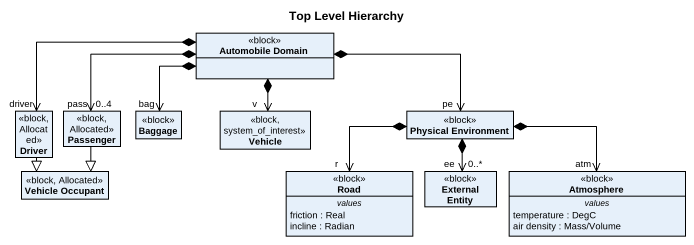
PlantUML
@startuml
title Top Level Hierarchy
hide circle
hide empty members
class "Automobile Domain" as Automobile_Domain <<block>>
class Driver <<block, Allocated>>
class Passenger <<block, Allocated>>
class Baggage <<block>>
class Vehicle <<block, system_of_interest>>
class "Physical Environment" as Physical_Environment <<block>>
class "Vehicle Occupant" as Vehicle_Occupant <<block, Allocated>>
class Road <<block>> {
  -- values --
  friction : Real
  incline : Radian
}
class "External Entity" as External_Entity <<block>>
class Atmosphere <<block>> {
  -- values --
  temperature : DegC
  air density : Mass/Volume
}
Automobile_Domain *-left-> "driver" Driver
Automobile_Domain *-left-> "0..4\npass" Passenger
Automobile_Domain *--> "bag" Baggage
Automobile_Domain *--> "v" Vehicle
Automobile_Domain *-right-> "pe" Physical_Environment
Driver --|> Vehicle_Occupant
Passenger --|> Vehicle_Occupant
Physical_Environment *--> "r" Road
Physical_Environment *--> "ee\n0..*" External_Entity
Physical_Environment *-right-> "atm" Atmosphere
@enduml
